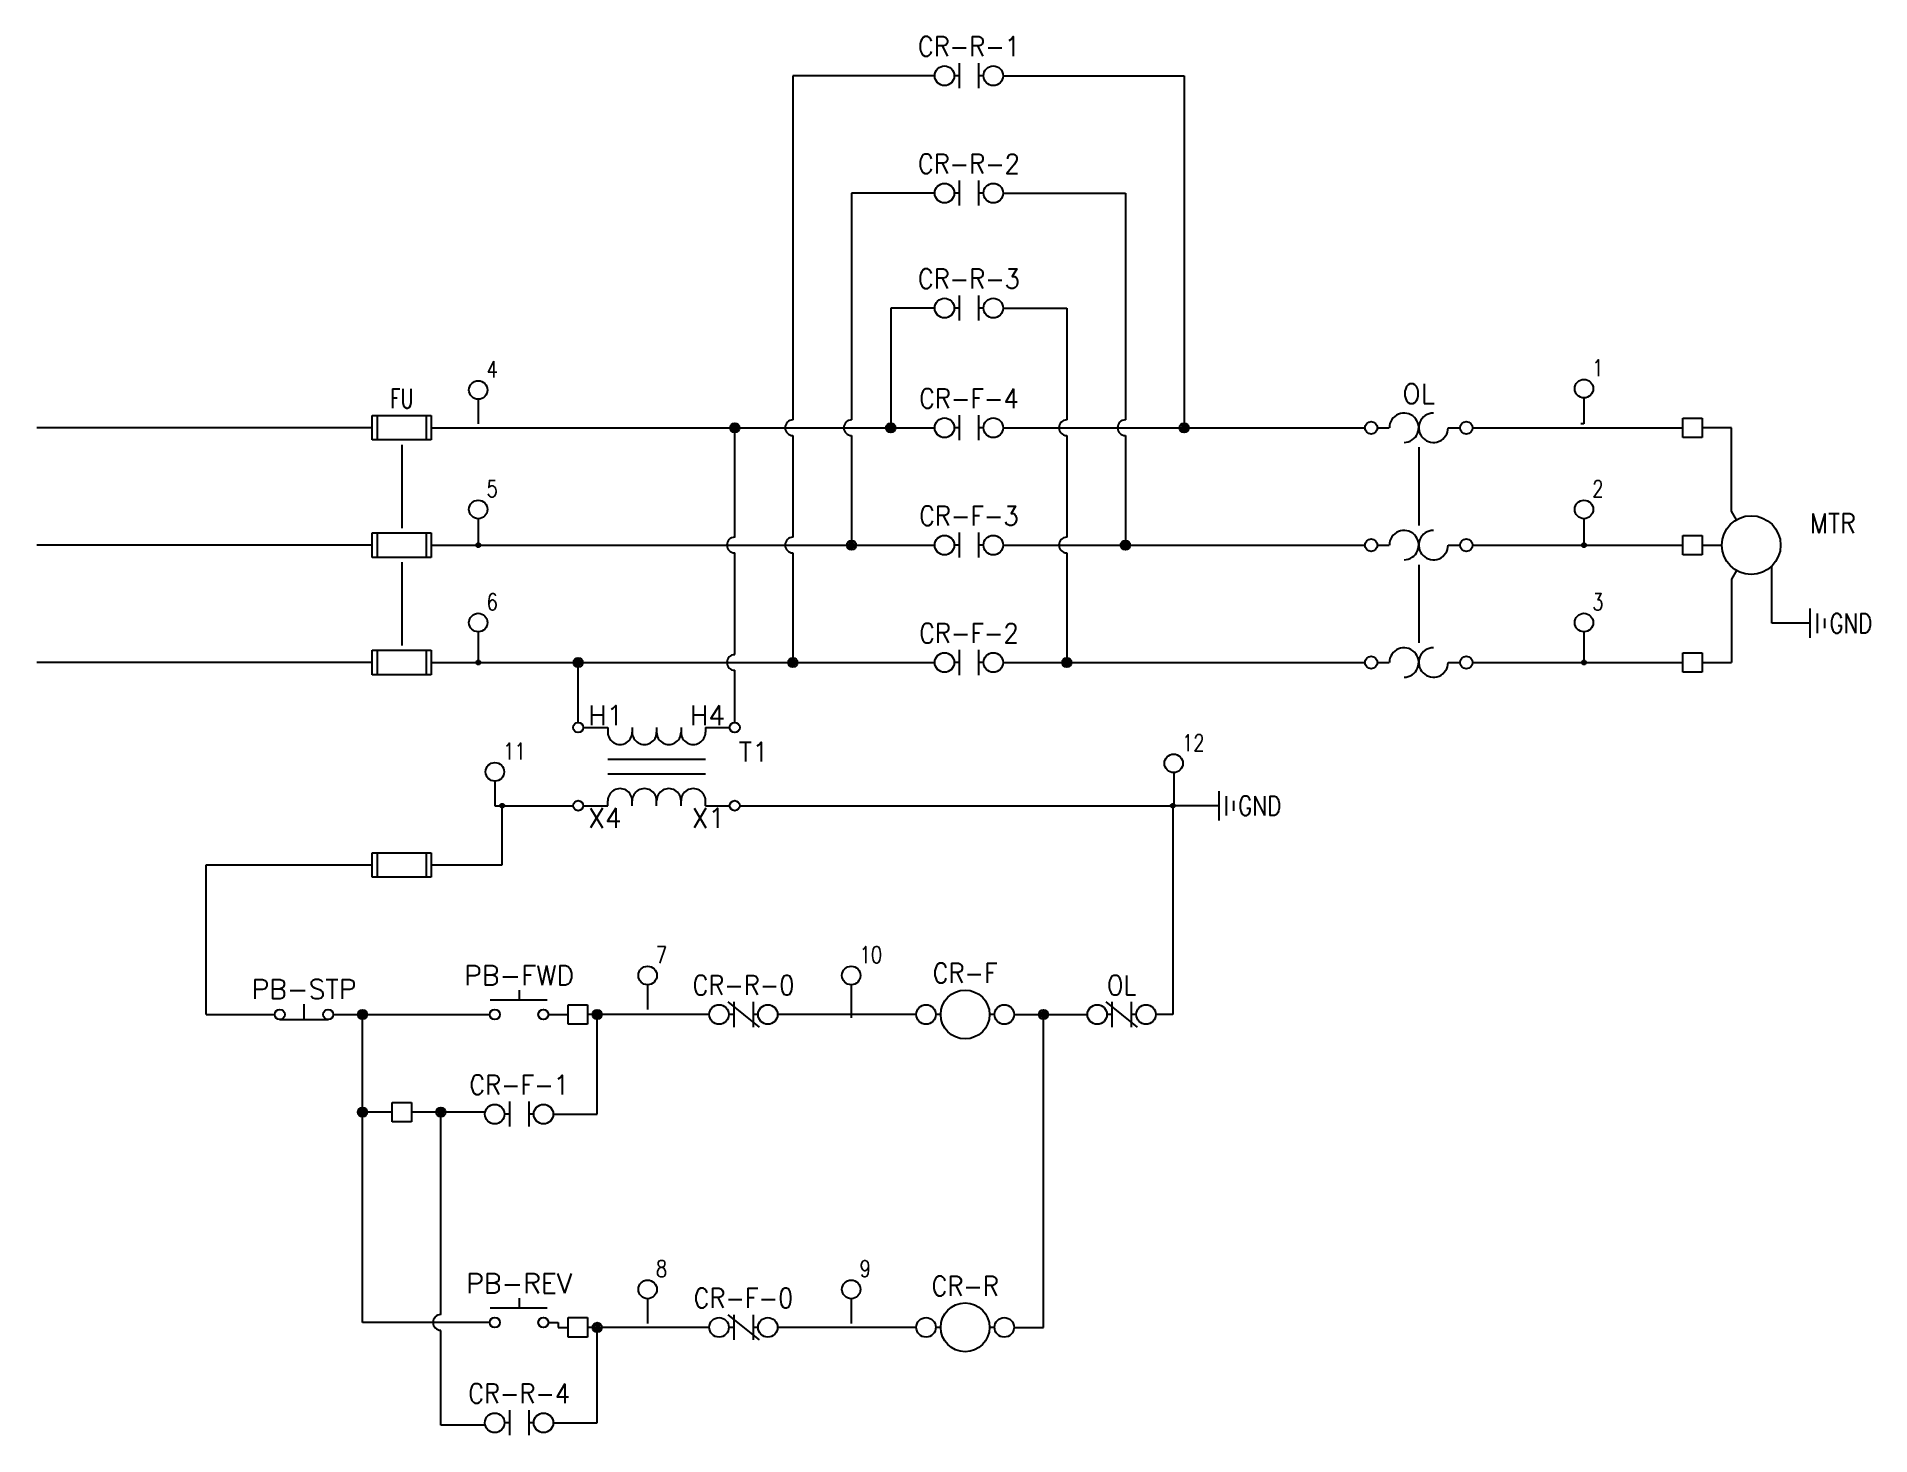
# Model space of a CAD drawing. Header units: inches. Extents: x 2 to 29, y 1 to 21.6.
import ezdxf
from ezdxf.enums import TextEntityAlignment as Align

# ---------------------------------------------------------------- set-up
doc = ezdxf.new("R2010")
doc.units = ezdxf.units.IN
doc.header["$MEASUREMENT"] = 0
for name, color, linetype in [('LINK', 9, 'Continuous'), ('SYMS', 7, 'Continuous'), ('TAGS', 150, 'Continuous'), ('TERMS', 123, 'Continuous'), ('WIRES', 7, 'Continuous')]:
    doc.layers.add(name, color=color, linetype=linetype)
doc.styles.add('WD', font='romans.shx')

# ---------------------------------------------------------------- blocks, each defined once
blk = doc.blocks.new('HFU1')
for p, q in [((-0.188, -0.078), (-0.188, 0.078)), ((-0.188, 0.078), (0.188, 0.078)), ((-0.156, 0.078), (-0.156, -0.078)), ((0.156, 0.078), (0.156, -0.078)), ((0.188, 0.078), (0.188, -0.078)), ((0.188, -0.078), (-0.188, -0.078))]:
    blk.add_line(p, q)
at = {"style": 'WD', "width": 0.7}
for tag, p in [('INST', (0, 0.422)), ('LOC', (0, 0.266)), ('TAG1', (0, 0.125))]:
    blk.add_attdef(tag, text='', height=0.125, dxfattribs=at).set_placement(p, align=Align.CENTER)
at = {"linetype": 'Continuous', "style": 'WD', "flags": 9}
for tag, p in [('ASSYCODE', (0.157, 0.251)), ('MFG', (0.156, 0.083)), ('CAT', (0.156, 0.102))]:
    blk.add_attdef(tag, text='', height=0.01, dxfattribs=at).set_placement(p, align=Align.CENTER)
at = {"style": 'WD'}
for tag, p in [('X2LINK', (0, 0.109)), ('X8LINK', (0, -0.109))]:
    blk.add_attdef(tag, p, '', height=0.01, dxfattribs=at)
for tag, p, height, flags in [('FAMILY', (0.129, 0.108), 0.01, 9), ('X4TERM01', (-0.188, 0), 0.0109, 1), ('X1TERM02', (0.188, 0), 0.0109, 1)]:
    blk.add_attdef(tag, p, '', height=height, dxfattribs=dict(at, flags=flags))
at = {"style": 'WD', "width": 0.7}
blk.add_attdef('RATING1', text='', height=0.0938, dxfattribs=at).set_placement((0, 0), align=Align.MIDDLE_CENTER)
at = {"linetype": 'Continuous', "style": 'WD', "width": 0.7, "flags": 8}
blk.add_attdef('TERM01', text='', height=0.1, dxfattribs=at).set_placement((-0.25, -0.016), align=Align.TOP_RIGHT)
blk.add_attdef('TERM02', text='', height=0.1, dxfattribs=at).set_placement((0.25, -0.016), align=Align.TOP_LEFT)
at = {"style": 'WD', "width": 0.7}
for tag, p in [('DESC1', (0.047, -0.234)), ('DESC2', (0.047, -0.391)), ('DESC3', (0.047, -0.547))]:
    blk.add_attdef(tag, text='', height=0.125, dxfattribs=at).set_placement(p, align=Align.MIDDLE_LEFT)
blk = doc.blocks.new('HFU2')
for p, q in [((-0.188, -0.078), (-0.188, 0.078)), ((-0.188, 0.078), (0.188, 0.078)), ((-0.156, 0.078), (-0.156, -0.078)), ((0.156, 0.078), (0.156, -0.078)), ((0.188, 0.078), (0.188, -0.078)), ((0.188, -0.078), (-0.188, -0.078))]:
    blk.add_line(p, q)
at = {"style": 'WD', "width": 0.7}
for tag, p in [('INST', (0, 0.438)), ('LOC', (0, 0.281)), ('TAG2', (0, 0.125))]:
    blk.add_attdef(tag, text='', height=0.125, dxfattribs=at).set_placement(p, align=Align.CENTER)
at = {"linetype": 'Continuous', "style": 'WD', "flags": 9}
for tag, p in [('FAMILY', (0.157, 0.251)), ('ASSYCODE', (0.188, 0.235)), ('MFG', (0.156, 0.083)), ('CAT', (0.156, 0.102))]:
    blk.add_attdef(tag, text='', height=0.01, dxfattribs=at).set_placement(p, align=Align.CENTER)
at = {"style": 'WD'}
for tag, p in [('X2LINK', (0, 0.109)), ('X8LINK', (0, -0.109))]:
    blk.add_attdef(tag, p, '', height=0.01, dxfattribs=at)
at = {"style": 'WD', "flags": 1}
for tag, p in [('X4TERM01', (-0.188, 0)), ('X1TERM02', (0.188, 0))]:
    blk.add_attdef(tag, p, '', height=0.01, dxfattribs=at)
at = {"style": 'WD', "width": 0.7}
blk.add_attdef('RATING1', text='', height=0.0938, dxfattribs=at).set_placement((0, 0), align=Align.MIDDLE_CENTER)
at = {"linetype": 'Continuous', "style": 'WD', "width": 0.7, "flags": 8}
blk.add_attdef('TERM01', text='', height=0.1, dxfattribs=at).set_placement((-0.25, -0.016), align=Align.TOP_RIGHT)
blk.add_attdef('TERM02', text='', height=0.1, dxfattribs=at).set_placement((0.25, -0.016), align=Align.TOP_LEFT)
at = {"style": 'WD', "width": 0.7}
for tag, p in [('DESC1', (0.04, -0.243)), ('DESC2', (0.047, -0.406)), ('DESC3', (0.047, -0.578))]:
    blk.add_attdef(tag, text='', height=0.125, dxfattribs=at).set_placement(p, align=Align.MIDDLE_LEFT)
blk = doc.blocks.new('HFU0')
for p, q in [((-0.188, -0.078), (-0.188, 0.078)), ((-0.188, 0.078), (0.188, 0.078)), ((-0.156, 0.078), (-0.156, -0.078)), ((0.156, 0.078), (0.156, -0.078)), ((0.188, 0.078), (0.188, -0.078)), ((0.188, -0.078), (-0.188, -0.078))]:
    blk.add_line(p, q)
at = {"style": 'WD', "width": 0.7}
for tag, p in [('INST', (0, 0.328)), ('LOC', (0, 0.172)), ('DESC1', (0.007, -0.262)), ('DESC2', (0.007, -0.419)), ('DESC3', (0, -0.578))]:
    blk.add_attdef(tag, text='', height=0.125, dxfattribs=at).set_placement(p, align=Align.CENTER)
at = {"linetype": 'Continuous', "style": 'WD', "flags": 9}
for tag, p in [('ASSYCODE', (0.156, 0.118)), ('MFG', (0.156, 0.083)), ('CAT', (0.156, 0.102))]:
    blk.add_attdef(tag, text='', height=0.01, dxfattribs=at).set_placement(p, align=Align.CENTER)
at = {"style": 'WD', "flags": 1}
for tag, p in [('X4TERM01', (-0.188, 0)), ('X1TERM02', (0.188, 0))]:
    blk.add_attdef(tag, p, '', height=0.01, dxfattribs=at)
at = {"style": 'WD', "width": 0.7}
blk.add_attdef('RATING1', text='', height=0.0938, dxfattribs=at).set_placement((0, 0), align=Align.MIDDLE_CENTER)
at = {"linetype": 'Continuous', "style": 'WD', "width": 0.7, "flags": 8}
blk.add_attdef('TERM01', text='', height=0.1, dxfattribs=at).set_placement((-0.25, -0.016), align=Align.TOP_RIGHT)
blk.add_attdef('TERM02', text='', height=0.1, dxfattribs=at).set_placement((0.25, -0.016), align=Align.TOP_LEFT)
blk = doc.blocks.new('HXF1')
for p, q in [((-0.469, 0), (-0.312, 0)), ((-0.312, 0), (-0.312, -0.031)), ((-0.156, 0), (-0.156, -0.031)), ((0, 0), (0, -0.031)), ((0.156, 0), (0.156, -0.031)), ((0.312, 0), (0.467, 0)), ((0.312, 0), (0.312, -0.031)), ((-0.312, -0.203), (0.312, -0.203)), ((-0.312, -0.297), (0.312, -0.297)), ((-0.312, -0.5), (-0.312, -0.469)), ((-0.156, -0.5), (-0.156, -0.469)), ((0, -0.5), (0, -0.469)), ((0.156, -0.5), (0.156, -0.469)), ((0.312, -0.5), (0.312, -0.469)), ((-0.469, -0.5), (-0.312, -0.5)), ((0.312, -0.5), (0.467, -0.5))]:
    blk.add_line(p, q)
for centre in [(-0.501, 0), (0.499, 0), (-0.501, -0.5), (0.499, -0.5)]:
    blk.add_circle(centre, 0.0322)
for centre, start, end in [((-0.234, -0.031), 180, 0.001), ((-0.078, -0.031), 180, 0.001), ((0.078, -0.031), 180, 0.001), ((0.234, -0.031), 180, 0.001), ((-0.234, -0.469), 0.001, 180.002), ((-0.078, -0.469), 0.001, 180.002), ((0.078, -0.469), 0.001, 180.002), ((0.234, -0.469), 0.001, 180.002)]:
    blk.add_arc(centre, 0.0781, start, end)
at = {"style": 'WD', "width": 0.7}
for tag, p in [('INST', (-0.591, 0.006)), ('LOC', (-0.591, -0.164)), ('DESC1', (-0.591, -0.32)), ('DESC2', (-0.591, -0.476))]:
    blk.add_attdef(tag, text='', height=0.125, dxfattribs=at).set_placement(p, align=Align.RIGHT)
at = {"linetype": 'Continuous', "style": 'WD', "flags": 8}
for tag, p in [('TERM03', (-0.031, 0.016)), ('TERM02', (0.438, 0.016))]:
    blk.add_attdef(tag, text='', height=0.125, dxfattribs=at).set_placement(p, align=Align.RIGHT)
blk.add_attdef('TERM01', (-0.438, 0.016), '', height=0.125, dxfattribs=at)
at = {"style": 'WD'}
for tag, p, height, flags in [('X4TERM01', (-0.533, 0), 0.0125, 1), ('X2TERM01', (-0.501, 0.032), 0.0125, 1), ('X2TERM03', (0, 0.009), 0.0125, 1), ('X2TERM02', (0.499, 0.032), 0.0125, 1), ('X1TERM02', (0.531, 0), 0.0125, 1), ('FAMILY', (0.46, -0.247), 0.01, 9), ('X4TERM04', (-0.533, -0.5), 0.0125, 1), ('X8TERM04', (-0.501, -0.532), 0.0125, 1), ('X8TERM06', (0, -0.507), 0.0125, 1), ('X8TERM05', (0.499, -0.532), 0.0125, 1), ('X1TERM05', (0.531, -0.5), 0.0125, 1)]:
    blk.add_attdef(tag, p, '', height=height, dxfattribs=dict(at, flags=flags))
blk.add_attdef('TAG1', (0.524, -0.219), '', height=0.125, dxfattribs=at)
at = {"linetype": 'Continuous', "style": 'WD', "flags": 9}
for tag, p in [('ASSYCODE', (0.487, -0.313)), ('MFG', (0.484, -0.295)), ('CAT', (0.485, -0.275))]:
    blk.add_attdef(tag, text='', height=0.01, dxfattribs=at).set_placement(p, align=Align.CENTER)
at = {"style": 'WD', "width": 0.7}
blk.add_attdef('RATING1', (0.556, -0.375), '', height=0.125, dxfattribs=at)
at = {"linetype": 'Continuous', "style": 'WD', "flags": 8}
for tag, p in [('TERM06', (-0.031, -0.516)), ('TERM05', (0.438, -0.516))]:
    blk.add_attdef(tag, text='', height=0.125, dxfattribs=at).set_placement(p, align=Align.TOP_RIGHT)
blk.add_attdef('TERM04', text='', height=0.125, dxfattribs=at).set_placement((-0.438, -0.516), align=Align.TOP_LEFT)
blk = doc.blocks.new('HCR1T')
for p, q in [((-0.156, 0), (-0.188, 0)), ((0.188, 0), (0.156, 0))]:
    blk.add_line(p, q)
for centre, radius in [((0, 0), 0.156), ((-0.25, 0), 0.0625), ((0.25, 0), 0.0625)]:
    blk.add_circle(centre, radius)
at = {"style": 'WD'}
for tag, width, p in [('INST', 0.7, (0, 0.528)), ('LOC', 0.7, (0, 0.359)), ('TAG1', 0.9, (0, 0.202))]:
    blk.add_attdef(tag, text='', height=0.125, dxfattribs=dict(at, width=width)).set_placement(p, align=Align.CENTER)
at = {"linetype": 'Continuous', "style": 'WD', "flags": 9}
blk.add_attdef('ASSYCODE', text='', height=0.01, dxfattribs=at).set_placement((0, 0.109), align=Align.CENTER)
at = {"style": 'WD', "flags": 9}
blk.add_attdef('FAMILY', text='', height=0.01, dxfattribs=at).set_placement((-0.005, 0.17), align=Align.CENTER)
at = {"linetype": 'Continuous', "style": 'WD', "flags": 1}
for tag, p in [('MFG', (0, 0.14)), ('CAT', (0, 0.159))]:
    blk.add_attdef(tag, text='', height=0.01, dxfattribs=at).set_placement(p, align=Align.MIDDLE)
at = {"style": 'WD'}
for tag, p, width in [('DESC1', (1.126, 0.076), 0.9), ('DESC2', (1.126, -0.081), 0.9), ('DESC3', (1.126, -0.237), 0.9), ('XREFNO', (1.359, -0.393), 0.8), ('XREFNC', (1.359, -0.549), 0.8)]:
    blk.add_attdef(tag, p, '', height=0.125, dxfattribs=dict(at, width=width))
at = {"linetype": 'Continuous', "style": 'WD', "width": 0.8, "flags": 8}
for tag, p in [('TERM01', (-0.25, 0)), ('TERM02', (0.25, 0))]:
    blk.add_attdef(tag, text='', height=0.0625, dxfattribs=at).set_placement(p, align=Align.MIDDLE_CENTER)
at = {"style": 'WD', "flags": 1}
for tag, p in [('X4TERM01', (-0.312, 0)), ('X1TERM02', (0.312, 0))]:
    blk.add_attdef(tag, p, '', height=0.0125, dxfattribs=at)
at = {"style": 'WD', "width": 0.8, "flags": 8}
for tag, p in [('NO', (1.126, -0.393)), ('NC', (1.126, -0.549))]:
    blk.add_attdef(tag, p, '', height=0.125, dxfattribs=at)
blk = doc.blocks.new('HCR21T')
for p, q in [((-0.062, 0), (-0.094, 0)), ((0.094, 0), (0.062, 0))]:
    blk.add_line(p, q)
at = {"linetype": 'Continuous'}
for p, q in [((-0.062, 0.08), (-0.062, -0.08)), ((0.062, 0.08), (0.062, -0.08))]:
    blk.add_line(p, q, dxfattribs=at)
for centre in [(-0.156, 0), (0.156, 0)]:
    blk.add_circle(centre, 0.0625)
at = {"style": 'WD'}
for tag, width, p in [('INST', 0.7, (0, 0.451)), ('LOC', 0.7, (0, 0.281)), ('TAG2', 0.9, (0, 0.125)), ('XREF', 0.7, (0, -0.235)), ('DESC1', 0.7, (0, -0.387)), ('DESC2', 0.7, (0, -0.543))]:
    blk.add_attdef(tag, text='', height=0.125, dxfattribs=dict(at, width=width)).set_placement(p, align=Align.CENTER)
for tag, p in [('X2LINK', (0, 0.125)), ('X8LINK', (0, -0.125))]:
    blk.add_attdef(tag, p, '', height=0.01, dxfattribs=at)
at = {"linetype": 'Continuous', "style": 'WD', "width": 0.8, "flags": 8}
for tag, p in [('TERM01', (-0.156, 0)), ('TERM02', (0.156, 0))]:
    blk.add_attdef(tag, text='', height=0.0625, dxfattribs=at).set_placement(p, align=Align.MIDDLE_CENTER)
at = {"style": 'WD'}
for tag, p, height, flags in [('X4TERM01', (-0.219, 0), 0.0125, 1), ('FAMILY', (0.097, 0.053), 0.01, 9), ('CONTACT', (0.097, 0.036), 0.01, 1), ('X1TERM02', (0.219, 0), 0.0125, 1)]:
    blk.add_attdef(tag, p, '', height=height, dxfattribs=dict(at, flags=flags))
blk = doc.blocks.new('HCR22T')
at = {"linetype": 'Continuous'}
for p, q in [((-0.1, 0.08), (0.1, -0.08)), ((-0.062, 0.08), (-0.062, -0.08)), ((0.062, 0.08), (0.062, -0.08))]:
    blk.add_line(p, q, dxfattribs=at)
for p, q in [((-0.062, 0), (-0.094, 0)), ((0.094, 0), (0.062, 0))]:
    blk.add_line(p, q)
for centre in [(-0.156, 0), (0.156, 0)]:
    blk.add_circle(centre, 0.0625)
at = {"style": 'WD'}
for tag, width, p in [('INST', 0.7, (0, 0.451)), ('LOC', 0.7, (0, 0.281)), ('TAG2', 0.9, (0, 0.125)), ('XREF', 0.7, (0, -0.235)), ('DESC1', 0.7, (0, -0.387)), ('DESC2', 0.7, (0, -0.543)), ('DESC3', 0.7, (0, -0.699))]:
    blk.add_attdef(tag, text='', height=0.125, dxfattribs=dict(at, width=width)).set_placement(p, align=Align.CENTER)
for tag, p in [('X2LINK', (0, 0.125)), ('X8LINK', (0, -0.125))]:
    blk.add_attdef(tag, p, '', height=0.01, dxfattribs=at)
at = {"linetype": 'Continuous', "style": 'WD', "width": 0.8, "flags": 8}
for tag, p in [('TERM01', (-0.156, 0)), ('TERM02', (0.156, 0))]:
    blk.add_attdef(tag, text='', height=0.0625, dxfattribs=at).set_placement(p, align=Align.MIDDLE_CENTER)
at = {"style": 'WD'}
for tag, p, height, flags in [('X4TERM01', (-0.219, 0), 0.0125, 1), ('FAMILY', (0.097, 0.053), 0.01, 9), ('CONTACT', (0.097, 0.036), 0.01, 1), ('X1TERM02', (0.219, 0), 0.0125, 1)]:
    blk.add_attdef(tag, p, '', height=height, dxfattribs=dict(at, flags=flags))
blk = doc.blocks.new('HOL1')
for p, q in [((-0.264, 0), (-0.188, 0)), ((0.188, 0), (0.264, 0))]:
    blk.add_line(p, q)
at = {"linetype": 'Continuous'}
for centre in [(-0.304, 0), (0.304, 0)]:
    blk.add_circle(centre, 0.04, dxfattribs=at)
for centre, start, end in [((-0.094, 0), 270.001, 180.002), ((0.094, 0), 90, 0.001)]:
    blk.add_arc(centre, 0.0938, start, end)
at = {"style": 'WD', "width": 0.7}
for tag, p in [('INST', (0, 0.795)), ('LOC', (0, 0.625)), ('DESC1', (0, 0.469)), ('DESC2', (0, 0.312)), ('RATING1', (0, -0.266))]:
    blk.add_attdef(tag, text='', height=0.125, dxfattribs=at).set_placement(p, align=Align.CENTER)
at = {"style": 'WD'}
blk.add_attdef('TAG1', text='', height=0.125, dxfattribs=at).set_placement((0, 0.156), align=Align.CENTER)
for tag, p in [('X2LINK', (0, 0.125)), ('X8LINK', (0, -0.125))]:
    blk.add_attdef(tag, p, '', height=0.01, dxfattribs=at)
for tag, p, height, flags in [('FAMILY', (0.205, 0.152), 0.01, 9), ('X4TERM01', (-0.344, 0), 0.0125, 1), ('X1TERM02', (0.344, 0), 0.0125, 1)]:
    blk.add_attdef(tag, p, '', height=height, dxfattribs=dict(at, flags=flags))
at = {"linetype": 'Continuous', "style": 'WD', "flags": 9}
for tag, p in [('CAT', (0.23, 0.108)), ('ASSYCODE', (0.219, 0.062)), ('MFG', (0.228, 0.089))]:
    blk.add_attdef(tag, text='', height=0.01, dxfattribs=at).set_placement(p, align=Align.CENTER)
at = {"linetype": 'Continuous', "style": 'WD', "flags": 8}
blk.add_attdef('TERM01', text='', height=0.125, dxfattribs=at).set_placement((-0.406, -0.031), align=Align.TOP_RIGHT)
blk.add_attdef('TERM02', text='', height=0.125, dxfattribs=at).set_placement((0.406, -0.031), align=Align.TOP_LEFT)
blk = doc.blocks.new('HOL2')
for p, q in [((-0.264, 0), (-0.188, 0)), ((0.188, 0), (0.264, 0))]:
    blk.add_line(p, q)
at = {"linetype": 'Continuous'}
for centre in [(-0.304, 0), (0.304, 0)]:
    blk.add_circle(centre, 0.04, dxfattribs=at)
for centre, start, end in [((-0.094, 0), 270.001, 180.002), ((0.094, 0), 90, 0.001)]:
    blk.add_arc(centre, 0.0938, start, end)
at = {"style": 'WD', "width": 0.7}
for tag, p in [('INST', (0, 0.81)), ('LOC', (0, 0.641)), ('DESC1', (0, 0.484)), ('DESC2', (0, 0.328))]:
    blk.add_attdef(tag, text='', height=0.125, dxfattribs=at).set_placement(p, align=Align.CENTER)
at = {"style": 'WD'}
blk.add_attdef('TAG2', text='', height=0.125, dxfattribs=at).set_placement((0, 0.172), align=Align.CENTER)
for tag, p in [('X2LINK', (0, 0.125)), ('X8LINK', (0, -0.125))]:
    blk.add_attdef(tag, p, '', height=0.01, dxfattribs=at)
for tag, p, height, flags in [('FAMILY', (0.205, 0.152), 0.01, 9), ('X4TERM01', (-0.344, 0), 0.0125, 1), ('X1TERM02', (0.344, 0), 0.0125, 1)]:
    blk.add_attdef(tag, p, '', height=height, dxfattribs=dict(at, flags=flags))
at = {"linetype": 'Continuous', "style": 'WD', "flags": 8}
blk.add_attdef('TERM01', text='', height=0.125, dxfattribs=at).set_placement((-0.406, -0.016), align=Align.TOP_RIGHT)
blk.add_attdef('TERM02', text='', height=0.125, dxfattribs=at).set_placement((0.406, -0.016), align=Align.TOP_LEFT)
blk = doc.blocks.new('HMO13')
blk.add_circle((0, 0), 0.188)
at = {"style": 'WD'}
for tag, p, width in [('INST', (0.381, 0.403), 0.7), ('LOC', (0.381, 0.234), 0.7), ('TAG1', (0.375, 0.077), 0.9), ('DESC1', (0.376, -0.079), 0.9), ('DESC2', (0.376, -0.235), 0.9), ('DESC3', (0.376, -0.391), 0.9), ('RATING3', (0.375, -0.548), 0.8), ('RATING4', (0.375, -0.704), 0.8), ('WDTAGALT', (0.375, -0.875), 0.7)]:
    blk.add_attdef(tag, p, '', height=0.125, dxfattribs=dict(at, width=width))
at = {"style": 'WD', "flags": 1}
for tag, p in [('X0TERM01', (-0.094, 0.162)), ('X4TERM02', (-0.188, 0)), ('X0TERM03', (-0.094, -0.162)), ('X0TERM04', (0.133, -0.133))]:
    blk.add_attdef(tag, p, '', height=0.0125, dxfattribs=at)
at = {"linetype": 'Continuous', "style": 'WD', "flags": 9}
blk.add_attdef('ASSYCODE', text='', height=0.01, dxfattribs=at).set_placement((0, 0.125), align=Align.CENTER)
at = {"style": 'WD', "flags": 9}
blk.add_attdef('FAMILY', text='', height=0.01, dxfattribs=at).set_placement((-0.005, 0.17), align=Align.CENTER)
at = {"linetype": 'Continuous', "style": 'WD', "flags": 1}
for tag, p in [('MFG', (0, 0.14)), ('CAT', (0, 0.159))]:
    blk.add_attdef(tag, text='', height=0.01, dxfattribs=at).set_placement(p, align=Align.MIDDLE)
at = {"style": 'WD', "width": 0.8}
blk.add_attdef('RATING1', text='', height=0.1, dxfattribs=at).set_placement((0, 0), align=Align.CENTER)
blk.add_attdef('RATING2', text='', height=0.1, dxfattribs=at).set_placement((0, -0.031), align=Align.TOP_CENTER)
blk = doc.blocks.new('HPB11')
for p, q in [((0, 0.156), (0, 0.094)), ((-0.185, 0.094), (0.18, 0.094))]:
    blk.add_line(p, q)
for centre in [(-0.155, 0), (0.155, 0)]:
    blk.add_circle(centre, 0.0322)
at = {"style": 'WD', "width": 0.7}
for tag, p in [('INST', (0, 0.826)), ('LOC', (0, 0.656)), ('DESC1', (0, 0.5)), ('DESC2', (0, 0.344)), ('XREF', (0, -0.219))]:
    blk.add_attdef(tag, text='', height=0.125, dxfattribs=at).set_placement(p, align=Align.CENTER)
at = {"style": 'WD'}
blk.add_attdef('TAG1', text='', height=0.125, dxfattribs=at).set_placement((0, 0.188), align=Align.CENTER)
for tag, p in [('X2LINK', (0, 0.219)), ('X8LINK', (0, 0))]:
    blk.add_attdef(tag, p, '', height=0.01, dxfattribs=at)
for tag, p, height, flags in [('FAMILY', (0.205, 0.152), 0.01, 9), ('CONTACT', (0.205, 0.136), 0.01, 1), ('X4TERM01', (-0.188, 0), 0.0125, 1), ('X1TERM02', (0.188, 0), 0.0125, 1)]:
    blk.add_attdef(tag, p, '', height=height, dxfattribs=dict(at, flags=flags))
at = {"linetype": 'Continuous', "style": 'WD', "flags": 9}
for tag, p in [('CAT', (0.23, 0.108)), ('ASSYCODE', (0.23, 0.071)), ('MFG', (0.228, 0.089))]:
    blk.add_attdef(tag, text='', height=0.01, dxfattribs=at).set_placement(p, align=Align.CENTER)
at = {"linetype": 'Continuous', "style": 'WD', "flags": 8}
blk.add_attdef('TERM01', text='', height=0.125, dxfattribs=at).set_placement((-0.25, -0.031), align=Align.TOP_RIGHT)
blk.add_attdef('TERM02', text='', height=0.125, dxfattribs=at).set_placement((0.25, -0.031), align=Align.TOP_LEFT)
blk = doc.blocks.new('HPB12')
for p, q in [((0, 0.065), (0, -0.033)), ((-0.156, -0.033), (0.156, -0.033))]:
    blk.add_line(p, q)
for centre in [(-0.155, 0), (0.155, 0)]:
    blk.add_circle(centre, 0.0322)
at = {"style": 'WD', "width": 0.7}
for tag, p in [('INST', (0, 0.738)), ('LOC', (0, 0.568)), ('DESC1', (0, 0.412)), ('DESC2', (0, 0.255)), ('XREF', (0, -0.232))]:
    blk.add_attdef(tag, text='', height=0.125, dxfattribs=at).set_placement(p, align=Align.CENTER)
at = {"style": 'WD'}
blk.add_attdef('TAG1', text='', height=0.125, dxfattribs=at).set_placement((0, 0.099), align=Align.CENTER)
for tag, p in [('X2LINK', (0, 0.125)), ('X8LINK', (0, -0.094))]:
    blk.add_attdef(tag, p, '', height=0.01, dxfattribs=at)
for tag, p, height, flags in [('X4TERM01', (-0.188, 0), 0.0125, 1), ('FAMILY', (0.054, 0.058), 0.01, 9), ('CONTACT', (0.054, 0.042), 0.01, 9), ('X1TERM02', (0.188, 0), 0.0125, 1)]:
    blk.add_attdef(tag, p, '', height=height, dxfattribs=dict(at, flags=flags))
at = {"linetype": 'Continuous', "style": 'WD', "flags": 9}
for tag, p in [('MFG', (0.076, -0.006)), ('CAT', (0.076, 0.017)), ('ASSYCODE', (0.076, -0.022))]:
    blk.add_attdef(tag, text='', height=0.01, dxfattribs=at).set_placement(p, align=Align.CENTER)
at = {"linetype": 'Continuous', "style": 'WD', "flags": 8}
blk.add_attdef('TERM01', text='', height=0.125, dxfattribs=at).set_placement((-0.25, -0.031), align=Align.TOP_RIGHT)
blk.add_attdef('TERM02', text='', height=0.125, dxfattribs=at).set_placement((0.25, -0.031), align=Align.TOP_LEFT)
blk = doc.blocks.new('WDDOT')
for radius in [0.03, 0.0187, 0.00929]:
    blk.add_circle((0, 0), radius)
blk = doc.blocks.new('HGND2')
for p, q in [((0.125, 0), (0, 0)), ((0.125, 0.09375), (0.125, -0.09375)), ((0.171875, 0.0625), (0.171875, -0.0625)), ((0.21875, 0.03125), (0.21875, -0.03125))]:
    blk.add_line(p, q)
at = {"style": 'WD', "width": 0.8}
for tag, p in [('INST', (0.25, 0.3125)), ('LOC', (0.25, 0.15625)), ('TAG1', (0.25, 0)), ('DESC1', (0.25, -0.15625)), ('DESC2', (0.25, -0.3125))]:
    blk.add_attdef(tag, text='', height=0.125, dxfattribs=at).set_placement(p, align=Align.MIDDLE_LEFT)
at = {"style": 'WD', "flags": 1}
for tag in ['ASSYCODE', 'CAT', 'X4TERM01', 'MFG', 'FAMILY']:
    blk.add_attdef(tag, (0, 0), '', height=0.01, dxfattribs=at)
blk = doc.blocks.new('HT0001')
for p, q in [((-0.062, 0.062), (0.062, 0.062)), ((-0.062, -0.062), (-0.062, 0.062)), ((0.062, 0.062), (0.062, -0.062)), ((0.062, -0.062), (-0.062, -0.062))]:
    blk.add_line(p, q)
at = {"style": 'WD'}
for tag, p, width in [('INST', (0.062, 0.42), 0.7), ('LOC', (0.062, 0.25), 0.7), ('DESC1', (0.05, -0.385), 0.8)]:
    blk.add_attdef(tag, p, '', height=0.125, dxfattribs=dict(at, width=width))
at = {"linetype": 'Continuous', "style": 'WD'}
for tag, p, height, width, flags in [('TERM01', (0.062, 0.094), 0.125, 0.8, 8), ('TAGSTRIP', (0.05, -0.229), 0.125, 0.9, 8), ('CAT', (0.213, -0.406), 0.109, 0.8, 1), ('DESC2', (0.05, -0.541), 0.125, 0.8, 8), ('DESC3', (0.05, -0.698), 0.125, 0.8, 8)]:
    blk.add_attdef(tag, p, '', height=height, dxfattribs=dict(at, width=width, flags=flags))
at = {"style": 'WD', "flags": 1}
for tag, p, height in [('X4TERM01', (-0.062, 0), 0.0125), ('X4TERMDESC01', (-0.055, -0.023), 0.025), ('X2TERMDESC01', (-0.006, 0.029), 0.025), ('STRIPSEQ', (0, 0), 0.00125), ('X2TERM01', (0, 0.062), 0.0125), ('X2PIN01', (0.033, 0.084), 0.0125), ('X1TERMDESC01', (0.039, 0.007), 0.025), ('X1TERM01', (0.062, 0), 0.0125), ('X1PIN01', (0.087, 0.016), 0.0125), ('X4PIN01', (-0.114, -0.038), 0.0125), ('LINKTERM', (0, -0.002), 0.00125), ('X8TERM01', (0, -0.062), 0.0125), ('X8TERMDESC01', (0, -0.054), 0.025), ('X8PIN01', (0.026, -0.096), 0.0125)]:
    blk.add_attdef(tag, p, '', height=height, dxfattribs=at)
at = {"linetype": 'Continuous', "style": 'WD', "width": 0.8, "flags": 1}
blk.add_attdef('MFG', text='', height=0.109, dxfattribs=at).set_placement((0.088, -0.406), align=Align.RIGHT)
at = {"style": 'WD', "width": 0.7, "flags": 1}
blk.add_attdef('ASSYCODE', (0.062, -0.281), '', height=0.01, dxfattribs=at)
blk = doc.blocks.new('HT0002')
blk.add_circle((0, 0), 0.0699)
at = {"style": 'WD'}
for tag, p, width in [('INST', (0.062, 0.42), 0.7), ('LOC', (0.062, 0.25), 0.7), ('DESC1', (0.053, -0.385), 0.8)]:
    blk.add_attdef(tag, p, '', height=0.125, dxfattribs=dict(at, width=width))
at = {"linetype": 'Continuous', "style": 'WD'}
for tag, p, height, width, flags in [('TERM01', (0.062, 0.094), 0.125, 0.8, 8), ('TAGSTRIP', (0.053, -0.229), 0.125, 0.9, 8), ('CAT', (0.213, -0.406), 0.109, 0.8, 1), ('DESC2', (0.053, -0.541), 0.125, 0.8, 8), ('DESC3', (0.053, -0.698), 0.125, 0.8, 8)]:
    blk.add_attdef(tag, p, '', height=height, dxfattribs=dict(at, width=width, flags=flags))
at = {"style": 'WD', "flags": 1}
for tag, p, height in [('X4TERM01', (-0.07, 0), 0.0125), ('X4TERMDESC01', (-0.055, -0.023), 0.025), ('X2TERMDESC01', (-0.006, 0.029), 0.025), ('STRIPSEQ', (0, 0), 0.00125), ('X2TERM01', (0, 0.07), 0.0125), ('X2PIN01', (0.033, 0.084), 0.0125), ('X1TERMDESC01', (0.039, 0.007), 0.025), ('X1TERM01', (0.07, 0), 0.0125), ('X1PIN01', (0.087, 0.016), 0.0125), ('X4PIN01', (-0.114, -0.038), 0.0125), ('LINKTERM', (0, -0.002), 0.00125), ('X8TERM01', (0, -0.07), 0.0125), ('X8TERMDESC01', (0, -0.054), 0.025), ('X8PIN01', (0.026, -0.096), 0.0125)]:
    blk.add_attdef(tag, p, '', height=height, dxfattribs=at)
at = {"style": 'WD', "width": 0.7, "flags": 1}
blk.add_attdef('ASSYCODE', (0.062, -0.281), '', height=0.01, dxfattribs=at)
at = {"linetype": 'Continuous', "style": 'WD', "width": 0.8, "flags": 1}
blk.add_attdef('MFG', text='', height=0.109, dxfattribs=at).set_placement((0.088, -0.406), align=Align.RIGHT)

msp = doc.modelspace()

# ---------------------------------------------------------------- linework, layer by layer
at = {"layer": 'LINK'}
for points in [[(7.378, 15.567), (7.378, 14.342)], [(22.36, 15.531), (22.36, 14.378)], [(7.378, 13.838), (7.378, 12.613)], [(22.36, 13.802), (22.36, 12.649)]]:
    msp.add_lwpolyline(points, dxfattribs=at)
at = {"layer": 'WIRES'}
for p, q in [((15.229, 21.005), (13.14, 21.005)), ((13.14, 21.005), (13.14, 15.934)), ((16.238, 21.005), (18.903, 21.005)), ((18.903, 21.005), (18.903, 15.819)), ((15.229, 19.276), (14.005, 19.276)), ((14.005, 19.276), (14.005, 15.934)), ((16.238, 19.276), (18.038, 19.276)), ((18.038, 19.276), (18.038, 15.934)), ((15.229, 17.582), (14.581, 17.582)), ((14.581, 17.582), (14.581, 15.819)), ((16.238, 17.582), (17.174, 17.582)), ((17.174, 17.582), (17.174, 15.934)), ((8.505, 16.239), (8.505, 15.875)), ((24.794, 16.259), (24.794, 15.875)), ((6.946, 15.819), (2, 15.819)), ((7.81, 15.819), (15.229, 15.819)), ((12.283, 14.205), (12.283, 15.819)), ((13.14, 15.703), (13.14, 14.205)), ((14.005, 15.703), (14.005, 14.09)), ((16.238, 15.819), (21.568, 15.819)), ((17.174, 15.703), (17.174, 14.205)), ((18.038, 15.703), (18.038, 14.09)), ((23.152, 15.819), (26.249, 15.819)), ((24.794, 15.875), (24.75, 15.875)), ((26.97, 15.819), (26.537, 15.819)), ((26.97, 14.589), (26.97, 15.819)), ((27.042, 14.464), (26.97, 14.589)), ((8.505, 14.479), (8.505, 14.09)), ((24.794, 14.479), (24.794, 14.09)), ((6.946, 14.09), (2, 14.09)), ((7.81, 14.09), (15.229, 14.09)), ((16.238, 14.09), (21.568, 14.09)), ((23.152, 14.09), (26.249, 14.09)), ((26.537, 14.09), (26.826, 14.09)), ((12.283, 12.477), (12.283, 13.975)), ((13.14, 13.975), (13.14, 12.361)), ((17.174, 13.975), (17.174, 12.361)), ((27.563, 12.938), (27.563, 13.784)), ((27.042, 13.716), (26.97, 13.591)), ((26.97, 13.591), (26.97, 12.361)), ((8.505, 12.812), (8.505, 12.361)), ((24.794, 12.812), (24.794, 12.361)), ((27.834, 12.938), (27.563, 12.938)), ((6.946, 12.361), (2, 12.361)), ((7.81, 12.361), (15.229, 12.361)), ((9.978, 11.478), (9.978, 12.361)), ((12.283, 11.478), (12.283, 12.246)), ((16.238, 12.361), (21.568, 12.361)), ((23.152, 12.361), (26.249, 12.361)), ((26.537, 12.361), (26.97, 12.361)), ((8.75, 10.614), (8.75, 10.251)), ((18.75, 10.739), (18.75, 10.25)), ((8.75, 10.251), (8.857, 10.251)), ((8.857, 9.379), (8.857, 10.251)), ((8.857, 10.251), (9.904, 10.251)), ((12.357, 10.251), (18.738, 10.251)), ((18.738, 10.251), (18.738, 7.175)), ((19.125, 10.25), (18.738, 10.25)), ((4.497, 7.175), (4.497, 9.379)), ((4.497, 9.379), (6.946, 9.379)), ((7.81, 9.379), (8.857, 9.379)), ((11, 7.614), (11, 7.25)), ((14, 7.614), (14, 7.125)), ((4.497, 7.175), (5.505, 7.175)), ((6.37, 7.175), (8.675, 7.175)), ((6.802, 2.638), (6.802, 7.175)), ((9.539, 7.175), (9.827, 7.175)), ((11.907, 7.175), (10.115, 7.175)), ((10.259, 5.707), (10.259, 7.175)), ((14.958, 7.175), (12.916, 7.175)), ((16.399, 7.175), (17.479, 7.175)), ((16.831, 2.854), (16.831, 7.175)), ((18.738, 7.175), (18.488, 7.175)), ((7.234, 5.735), (6.802, 5.735)), ((8.603, 5.735), (7.522, 5.735)), ((7.954, 2.753), (7.954, 5.735)), ((9.611, 5.707), (10.259, 5.707)), ((11, 2.989), (11, 2.625)), ((14, 2.989), (14, 2.625)), ((16.831, 2.566), (16.831, 2.854)), ((8.675, 2.638), (6.802, 2.638)), ((7.954, 1.125), (7.954, 2.522)), ((9.539, 2.638), (9.683, 2.638)), ((9.683, 2.638), (9.683, 2.566)), ((9.683, 2.566), (9.827, 2.566)), ((11.907, 2.566), (10.115, 2.566)), ((10.259, 1.16), (10.259, 2.566)), ((14.958, 2.566), (12.916, 2.566)), ((16.399, 2.566), (16.831, 2.566)), ((8.603, 1.125), (7.954, 1.125)), ((9.611, 1.16), (10.259, 1.16))]:
    msp.add_line(p, q, dxfattribs=at)
for centre in [(13.14, 15.819), (14.005, 15.819), (17.174, 15.819), (18.038, 15.819), (12.283, 14.09), (13.14, 14.09), (17.174, 14.09), (12.283, 12.361), (7.954, 2.638)]:
    msp.add_arc(centre, 0.115, 90, 270, dxfattribs=at)

# ---------------------------------------------------------------- block references
at = {"layer": 'SYMS'}
ref = msp.add_blockref('HCR21T', (15.733, 21.005), dxfattribs=dict(at, xscale=2.304886114323222, yscale=2.304886114323222, zscale=2.304886114323222))
ref.add_attrib('TAG2', 'CR-R-1', dxfattribs={"layer": 'TAGS', "height": 0.2881, "style": 'WD', "width": 0.9}).set_placement((15.733, 21.293), align=Align.CENTER)
ref = msp.add_blockref('HCR21T', (15.733, 19.276), dxfattribs=dict(at, xscale=2.304886114323222, yscale=2.304886114323222, zscale=2.304886114323222))
ref.add_attrib('TAG2', 'CR-R-2', dxfattribs={"layer": 'TAGS', "height": 0.2881, "style": 'WD', "width": 0.9}).set_placement((15.733, 19.564), align=Align.CENTER)
ref = msp.add_blockref('HCR21T', (15.733, 17.582), dxfattribs=dict(at, xscale=2.304886114323222, yscale=2.304886114323222, zscale=2.304886114323222))
ref.add_attrib('TAG2', 'CR-R-3', dxfattribs={"layer": 'TAGS', "height": 0.2881, "style": 'WD', "width": 0.9}).set_placement((15.733, 17.87), align=Align.CENTER)
ref = msp.add_blockref('HT0002', (8.505, 16.375), dxfattribs=dict(at, xscale=1.952562418976663, yscale=1.952562418976663, zscale=1.952562418976663))
ref.add_attrib('TERM01', '4', (8.627, 16.558), dxfattribs={"layer": 'TERMS', "color": 0, "linetype": 'Continuous', "height": 0.244, "style": 'WD', "width": 0.8, "flags": 8})
ref = msp.add_blockref('HT0002', (24.794, 16.396), dxfattribs=dict(at, xscale=1.952562418976663, yscale=1.952562418976663, zscale=1.952562418976663))
ref.add_attrib('TERM01', '1', (24.916, 16.579), dxfattribs={"layer": 'TERMS', "color": 7, "linetype": 'Continuous', "height": 0.244, "style": 'WD', "width": 0.8, "flags": 8})
ref = msp.add_blockref('HFU1', (7.378, 15.819), dxfattribs=dict(at, xscale=2.304886114323222, yscale=2.304886114323222, zscale=2.304886114323222))
ref.add_attrib('TAG1', 'FU', dxfattribs={"layer": 'TAGS', "height": 0.2881, "style": 'WD', "width": 0.7}).set_placement((7.378, 16.107), align=Align.CENTER)
ref = msp.add_blockref('HCR21T', (15.733, 15.819), dxfattribs=dict(at, xscale=2.304886114323222, yscale=2.304886114323222, zscale=2.304886114323222))
ref.add_attrib('TAG2', 'CR-F-4', dxfattribs={"layer": 'TAGS', "height": 0.2881, "style": 'WD', "width": 0.9}).set_placement((15.733, 16.107), align=Align.CENTER)
ref = msp.add_blockref('HOL1', (22.36, 15.819), dxfattribs=dict(at, xscale=2.304886114323222, yscale=2.304886114323222, zscale=2.304886114323222))
ref.add_attrib('TAG1', 'OL', dxfattribs={"layer": 'TAGS', "height": 0.2881, "style": 'WD'}).set_placement((22.36, 16.179), align=Align.CENTER)
at = {"layer": 'SYMS', "xscale": 2.304886114323222, "yscale": 2.304886114323222, "zscale": 2.304886114323222}
for name, p in [('HT0001', (26.393, 15.819)), ('WDDOT', (12.283, 15.819)), ('WDDOT', (14.581, 15.819)), ('WDDOT', (18.903, 15.819)), ('HOL2', (22.36, 14.09)), ('HFU2', (7.378, 14.09)), ('WDDOT', (14.005, 14.09)), ('WDDOT', (18.038, 14.09)), ('HT0001', (26.393, 14.09)), ('HFU2', (7.378, 12.361)), ('WDDOT', (9.978, 12.361)), ('WDDOT', (13.14, 12.361)), ('WDDOT', (17.174, 12.361)), ('HOL2', (22.36, 12.361)), ('HT0001', (26.393, 12.361)), ('HFU0', (7.378, 9.379)), ('HT0001', (9.971, 7.175)), ('WDDOT', (6.802, 7.175)), ('WDDOT', (10.259, 7.175)), ('WDDOT', (16.831, 7.175)), ('WDDOT', (6.802, 5.735)), ('HT0001', (7.378, 5.735)), ('WDDOT', (7.954, 5.735)), ('HT0001', (9.971, 2.566)), ('WDDOT', (10.259, 2.566))]:
    msp.add_blockref(name, p, dxfattribs=at)
at = {"layer": 'SYMS'}
ref = msp.add_blockref('HT0002', (8.505, 14.616), dxfattribs=dict(at, xscale=1.952562418976663, yscale=1.952562418976663, zscale=1.952562418976663))
ref.add_attrib('TERM01', '5', (8.627, 14.799), dxfattribs={"layer": 'TERMS', "color": 0, "linetype": 'Continuous', "height": 0.244, "style": 'WD', "width": 0.8, "flags": 8})
ref = msp.add_blockref('HT0002', (24.794, 14.616), dxfattribs=dict(at, xscale=1.952562418976663, yscale=1.952562418976663, zscale=1.952562418976663))
ref.add_attrib('TERM01', '2', (24.916, 14.799), dxfattribs={"layer": 'TERMS', "color": 0, "linetype": 'Continuous', "height": 0.244, "style": 'WD', "width": 0.8, "flags": 8})
ref = msp.add_blockref('HCR21T', (15.733, 14.09), dxfattribs=dict(at, xscale=2.304886114323222, yscale=2.304886114323222, zscale=2.304886114323222))
ref.add_attrib('TAG2', 'CR-F-3', dxfattribs={"layer": 'TAGS', "height": 0.2881, "style": 'WD', "width": 0.9}).set_placement((15.733, 14.378), align=Align.CENTER)
ref = msp.add_blockref('HMO13', (27.258, 14.09), dxfattribs=dict(at, xscale=2.304886114323222, yscale=2.304886114323222, zscale=2.304886114323222))
ref.add_attrib('TAG1', 'MTR', (28.122, 14.268), dxfattribs={"layer": 'TAGS', "height": 0.2881, "style": 'WD', "width": 0.9})
for p in [(8.505, 14.09), (24.794, 14.09), (8.505, 12.361), (24.794, 12.361), (8.857, 10.251), (18.738, 10.25)]:
    msp.add_blockref('WDDOT', p, dxfattribs=at)
ref = msp.add_blockref('HT0002', (8.505, 12.949), dxfattribs=dict(at, xscale=1.952562418976663, yscale=1.952562418976663, zscale=1.952562418976663))
ref.add_attrib('TERM01', '6', (8.627, 13.132), dxfattribs={"layer": 'TERMS', "color": 0, "linetype": 'Continuous', "height": 0.244, "style": 'WD', "width": 0.8, "flags": 8})
ref = msp.add_blockref('HT0002', (24.794, 12.949), dxfattribs=dict(at, xscale=1.952562418976663, yscale=1.952562418976663, zscale=1.952562418976663))
ref.add_attrib('TERM01', '3', (24.916, 13.132), dxfattribs={"layer": 'TERMS', "color": 0, "linetype": 'Continuous', "height": 0.244, "style": 'WD', "width": 0.8, "flags": 8})
ref = msp.add_blockref('HGND2', (27.834, 12.938), dxfattribs=dict(at, xscale=2.304886114323222, yscale=2.304886114323222, zscale=2.304886114323222))
ref.add_attrib('TAG1', 'GND', dxfattribs={"layer": 'TAGS', "height": 0.2881, "style": 'WD', "width": 0.8}).set_placement((28.41, 12.938), align=Align.MIDDLE_LEFT)
ref = msp.add_blockref('HCR21T', (15.733, 12.361), dxfattribs=dict(at, xscale=2.304886114323222, yscale=2.304886114323222, zscale=2.304886114323222))
ref.add_attrib('TAG2', 'CR-F-2', dxfattribs={"layer": 'TAGS', "height": 0.2881, "style": 'WD', "width": 0.9}).set_placement((15.733, 12.649), align=Align.CENTER)
ref = msp.add_blockref('HXF1', (11.133, 11.404), dxfattribs=dict(at, xscale=2.304886114323222, yscale=2.304886114323222, zscale=2.304886114323222))
ref.add_attrib('TERM04', 'X4', dxfattribs={"layer": 'TERMS', "linetype": 'Continuous', "height": 0.2881, "style": 'WD', "flags": 8}).set_placement((10.124, 10.215), align=Align.TOP_LEFT)
ref.add_attrib('TERM05', 'X1', dxfattribs={"layer": 'TERMS', "linetype": 'Continuous', "height": 0.2881, "style": 'WD', "flags": 8}).set_placement((12.141, 10.215), align=Align.TOP_RIGHT)
ref.add_attrib('TAG1', 'T1', (12.341, 10.9), dxfattribs={"layer": 'TAGS', "height": 0.2881, "style": 'WD'})
ref.add_attrib('TERM02', 'H4', dxfattribs={"layer": 'TERMS', "linetype": 'Continuous', "height": 0.2881, "style": 'WD', "flags": 8}).set_placement((12.141, 11.44), align=Align.RIGHT)
ref.add_attrib('TERM01', 'H1', (10.124, 11.44), dxfattribs={"layer": 'TERMS', "linetype": 'Continuous', "height": 0.2881, "style": 'WD', "flags": 8})
ref = msp.add_blockref('HT0002', (8.75, 10.75), dxfattribs=dict(at, xscale=1.952562418976663, yscale=1.952562418976663, zscale=1.952562418976663))
ref.add_attrib('TERM01', '11', (8.872, 10.933), dxfattribs={"layer": 'TERMS', "color": 0, "linetype": 'Continuous', "height": 0.2441, "style": 'WD', "width": 0.8, "flags": 8})
ref = msp.add_blockref('HT0002', (18.75, 10.875), dxfattribs=dict(at, xscale=1.944543648263006, yscale=1.944543648263006, zscale=1.944543648263006))
ref.add_attrib('TERM01', '12', (18.872, 11.057), dxfattribs={"layer": 'TERMS', "color": 0, "linetype": 'Continuous', "height": 0.2431, "style": 'WD', "width": 0.8, "flags": 8})
ref = msp.add_blockref('HGND2', (19.125, 10.25), dxfattribs=dict(at, xscale=2.304886114323222, yscale=2.304886114323222, zscale=2.304886114323222))
ref.add_attrib('TAG1', 'GND', dxfattribs={"layer": 'TAGS', "height": 0.2881, "style": 'WD', "width": 0.8}).set_placement((19.701, 10.25), align=Align.MIDDLE_LEFT)
ref = msp.add_blockref('HT0002', (11, 7.75), dxfattribs=dict(at, xscale=1.952562418976663, yscale=1.952562418976663, zscale=1.952562418976663))
ref.add_attrib('TERM01', '7', (11.122, 7.933), dxfattribs={"layer": 'TERMS', "color": 0, "linetype": 'Continuous', "height": 0.244, "style": 'WD', "width": 0.8, "flags": 8})
ref = msp.add_blockref('HT0002', (14, 7.75), dxfattribs=dict(at, xscale=1.952562418976663, yscale=1.952562418976663, zscale=1.952562418976663))
ref.add_attrib('TERM01', '10', (14.122, 7.933), dxfattribs={"layer": 'TERMS', "color": 0, "linetype": 'Continuous', "height": 0.2441, "style": 'WD', "width": 0.8, "flags": 8})
ref = msp.add_blockref('HPB11', (9.107, 7.175), dxfattribs=dict(at, xscale=2.304886114323222, yscale=2.304886114323222, zscale=2.304886114323222))
ref.add_attrib('TAG1', 'PB-FWD', dxfattribs={"layer": 'TAGS', "height": 0.2881, "style": 'WD'}).set_placement((9.107, 7.607), align=Align.CENTER)
ref = msp.add_blockref('HCR1T', (15.678, 7.175), dxfattribs=dict(at, xscale=2.304886114323222, yscale=2.304886114323222, zscale=2.304886114323222))
ref.add_attrib('TAG1', 'CR-F', dxfattribs={"layer": 'TAGS', "height": 0.2881, "style": 'WD', "width": 0.9}).set_placement((15.678, 7.642), align=Align.CENTER)
ref = msp.add_blockref('HPB12', (5.938, 7.175), dxfattribs=dict(at, xscale=2.304886114323222, yscale=2.304886114323222, zscale=2.304886114323222))
ref.add_attrib('TAG1', 'PB-STP', dxfattribs={"layer": 'TAGS', "height": 0.2881, "style": 'WD'}).set_placement((5.938, 7.404), align=Align.CENTER)
ref = msp.add_blockref('HCR22T', (12.412, 7.175), dxfattribs=dict(at, xscale=2.304886114323222, yscale=2.304886114323222, zscale=2.304886114323222))
ref.add_attrib('TAG2', 'CR-R-0', dxfattribs={"layer": 'TAGS', "height": 0.2881, "style": 'WD', "width": 0.9}).set_placement((12.412, 7.463), align=Align.CENTER)
ref = msp.add_blockref('HCR22T', (17.983, 7.175), dxfattribs=dict(at, xscale=2.304886114323222, yscale=2.304886114323222, zscale=2.304886114323222))
ref.add_attrib('TAG2', 'OL', dxfattribs={"layer": 'TAGS', "height": 0.2881, "style": 'WD', "width": 0.9}).set_placement((17.983, 7.463), align=Align.CENTER)
ref = msp.add_blockref('HCR21T', (9.107, 5.707), dxfattribs=dict(at, xscale=2.304886114323222, yscale=2.304886114323222, zscale=2.304886114323222))
ref.add_attrib('TAG2', 'CR-F-1', dxfattribs={"layer": 'TAGS', "height": 0.2881, "style": 'WD', "width": 0.9}).set_placement((9.107, 5.995), align=Align.CENTER)
ref = msp.add_blockref('HT0002', (11, 3.125), dxfattribs=dict(at, xscale=1.952562418976663, yscale=1.952562418976663, zscale=1.952562418976663))
ref.add_attrib('TERM01', '8', (11.122, 3.308), dxfattribs={"layer": 'TERMS', "color": 0, "linetype": 'Continuous', "height": 0.244, "style": 'WD', "width": 0.8, "flags": 8})
ref = msp.add_blockref('HT0002', (14, 3.125), dxfattribs=dict(at, xscale=1.952562418976663, yscale=1.952562418976663, zscale=1.952562418976663))
ref.add_attrib('TERM01', '9', (14.122, 3.308), dxfattribs={"layer": 'TERMS', "color": 0, "linetype": 'Continuous', "height": 0.244, "style": 'WD', "width": 0.8, "flags": 8})
ref = msp.add_blockref('HPB11', (9.107, 2.638), dxfattribs=dict(at, xscale=2.304886114323222, yscale=2.304886114323222, zscale=2.304886114323222))
ref.add_attrib('TAG1', 'PB-REV', dxfattribs={"layer": 'TAGS', "height": 0.2881, "style": 'WD'}).set_placement((9.107, 3.07), align=Align.CENTER)
ref = msp.add_blockref('HCR1T', (15.678, 2.566), dxfattribs=dict(at, xscale=2.304886114323222, yscale=2.304886114323222, zscale=2.304886114323222))
ref.add_attrib('TAG1', 'CR-R', dxfattribs={"layer": 'TAGS', "height": 0.2881, "style": 'WD', "width": 0.9}).set_placement((15.678, 3.032), align=Align.CENTER)
ref = msp.add_blockref('HCR22T', (12.412, 2.566), dxfattribs=dict(at, xscale=2.304886114323222, yscale=2.304886114323222, zscale=2.304886114323222))
ref.add_attrib('TAG2', 'CR-F-0', dxfattribs={"layer": 'TAGS', "height": 0.2881, "style": 'WD', "width": 0.9}).set_placement((12.412, 2.854), align=Align.CENTER)
ref = msp.add_blockref('HCR21T', (9.107, 1.16), dxfattribs=dict(at, xscale=2.304886114323222, yscale=2.304886114323222, zscale=2.304886114323222))
ref.add_attrib('TAG2', 'CR-R-4', dxfattribs={"layer": 'TAGS', "height": 0.2881, "style": 'WD', "width": 0.9}).set_placement((9.107, 1.448), align=Align.CENTER)

doc.saveas('drawing.dxf')
